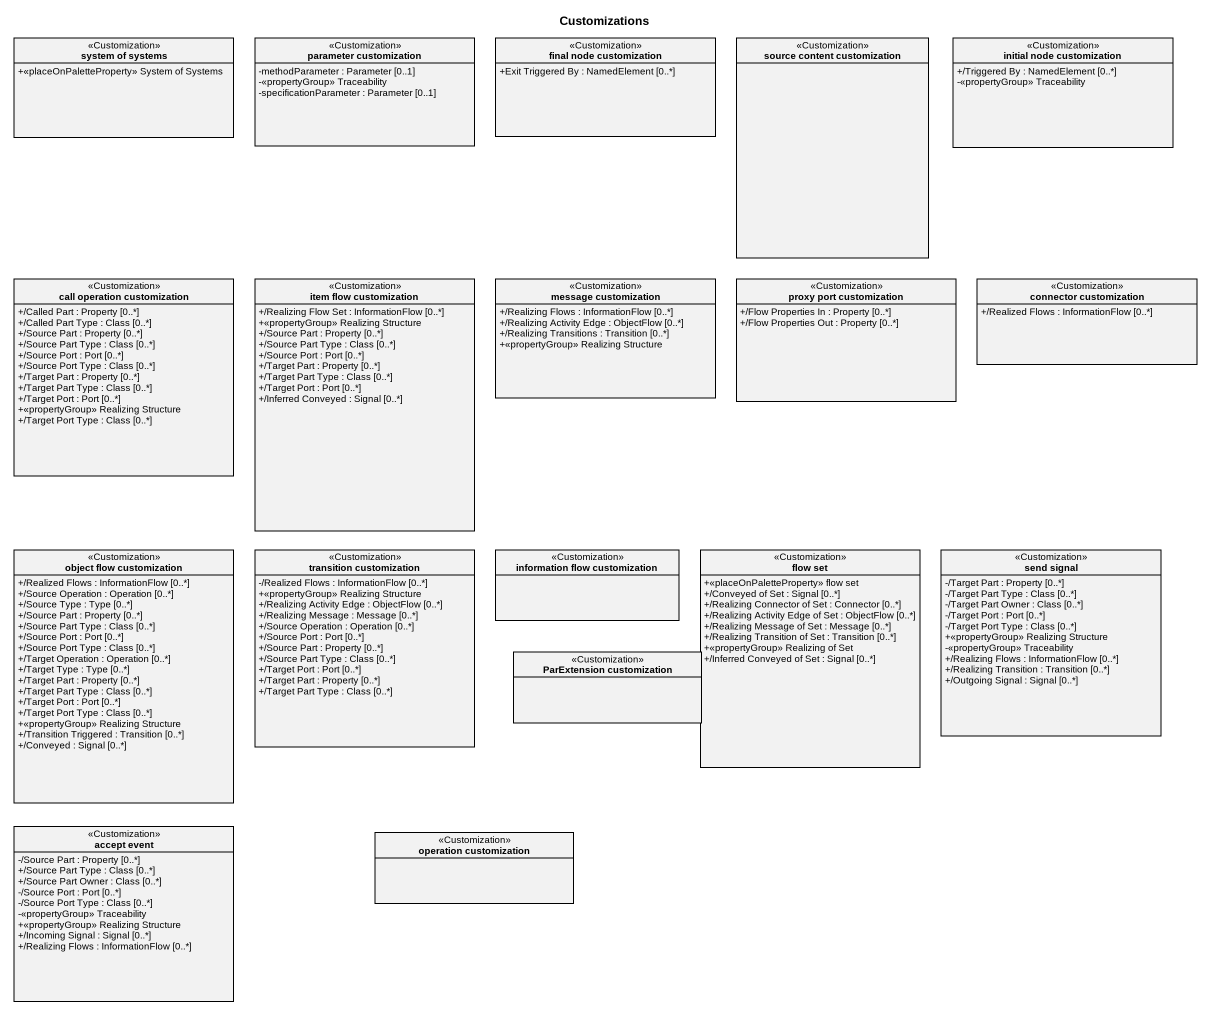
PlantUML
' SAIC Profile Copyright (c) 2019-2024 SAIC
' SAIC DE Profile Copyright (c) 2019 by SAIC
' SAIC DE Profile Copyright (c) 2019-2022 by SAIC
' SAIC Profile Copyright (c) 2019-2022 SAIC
@startuml
title Customizations
hide circle
hide empty members
skinparam classAttributeIconSize 0
class "system of systems" as system_of_systems <<Customization>> {
  +<<placeOnPaletteProperty>> System of Systems
}
class "parameter customization" as parameter_customization <<Customization>> {
  -methodParameter : Parameter [0..1]
  -<<propertyGroup>> Traceability
  -specificationParameter : Parameter [0..1]
}
class "final node customization" as final_node_customization <<Customization>> {
  +Exit Triggered By : NamedElement [0..*]
}
class "source content customization" as source_content_customization <<Customization>>
class "initial node customization" as initial_node_customization <<Customization>> {
  +/Triggered By : NamedElement [0..*]
  -<<propertyGroup>> Traceability
}
class "call operation customization" as call_operation_customization <<Customization>> {
  +/Called Part : Property [0..*]
  +/Called Part Type : Class [0..*]
  +/Source Part : Property [0..*]
  +/Source Part Type : Class [0..*]
  +/Source Port : Port [0..*]
  +/Source Port Type : Class [0..*]
  +/Target Part : Property [0..*]
  +/Target Part Type : Class [0..*]
  +/Target Port : Port [0..*]
  +<<propertyGroup>> Realizing Structure
  +/Target Port Type : Class [0..*]
}
class "item flow customization" as item_flow_customization <<Customization>> {
  +/Realizing Flow Set : InformationFlow [0..*]
  +<<propertyGroup>> Realizing Structure
  +/Source Part : Property [0..*]
  +/Source Part Type : Class [0..*]
  +/Source Port : Port [0..*]
  +/Target Part : Property [0..*]
  +/Target Part Type : Class [0..*]
  +/Target Port : Port [0..*]
  +/Inferred Conveyed : Signal [0..*]
}
class "message customization" as message_customization <<Customization>> {
  +/Realizing Flows : InformationFlow [0..*]
  +/Realizing Activity Edge : ObjectFlow [0..*]
  +/Realizing Transitions : Transition [0..*]
  +<<propertyGroup>> Realizing Structure
}
class "proxy port customization" as proxy_port_customization <<Customization>> {
  +/Flow Properties In : Property [0..*]
  +/Flow Properties Out : Property [0..*]
}
class "connector customization" as connector_customization <<Customization>> {
  +/Realized Flows : InformationFlow [0..*]
}
class "object flow customization" as object_flow_customization <<Customization>> {
  +/Realized Flows : InformationFlow [0..*]
  +/Source Operation : Operation [0..*]
  +/Source Type : Type [0..*]
  +/Source Part : Property [0..*]
  +/Source Part Type : Class [0..*]
  +/Source Port : Port [0..*]
  +/Source Port Type : Class [0..*]
  +/Target Operation : Operation [0..*]
  +/Target Type : Type [0..*]
  +/Target Part : Property [0..*]
  +/Target Part Type : Class [0..*]
  +/Target Port : Port [0..*]
  +/Target Port Type : Class [0..*]
  +<<propertyGroup>> Realizing Structure
  +/Transition Triggered : Transition [0..*]
  +/Conveyed : Signal [0..*]
}
class "transition customization" as transition_customization <<Customization>> {
  -/Realized Flows : InformationFlow [0..*]
  +<<propertyGroup>> Realizing Structure
  +/Realizing Activity Edge : ObjectFlow [0..*]
  +/Realizing Message : Message [0..*]
  +/Source Operation : Operation [0..*]
  +/Source Port : Port [0..*]
  +/Source Part : Property [0..*]
  +/Source Part Type : Class [0..*]
  +/Target Port : Port [0..*]
  +/Target Part : Property [0..*]
  +/Target Part Type : Class [0..*]
}
class "information flow customization" as information_flow <<Customization>>
class "flow set" as flow_set <<Customization>> {
  +<<placeOnPaletteProperty>> flow set
  +/Conveyed of Set : Signal [0..*]
  +/Realizing Connector of Set : Connector [0..*]
  +/Realizing Activity Edge of Set : ObjectFlow [0..*]
  +/Realizing Message of Set : Message [0..*]
  +/Realizing Transition of Set : Transition [0..*]
  +<<propertyGroup>> Realizing of Set
  +/Inferred Conveyed of Set : Signal [0..*]
}
class "send signal" as send_signal <<Customization>> {
  -/Target Part : Property [0..*]
  -/Target Part Type : Class [0..*]
  -/Target Part Owner : Class [0..*]
  -/Target Port : Port [0..*]
  -/Target Port Type : Class [0..*]
  +<<propertyGroup>> Realizing Structure
  -<<propertyGroup>> Traceability
  +/Realizing Flows : InformationFlow [0..*]
  +/Realizing Transition : Transition [0..*]
  +/Outgoing Signal : Signal [0..*]
}
class "ParExtension customization" as ParExtension_customization <<Customization>>
class "accept event" as accept_event <<Customization>> {
  -/Source Part : Property [0..*]
  +/Source Part Type : Class [0..*]
  +/Source Part Owner : Class [0..*]
  -/Source Port : Port [0..*]
  -/Source Port Type : Class [0..*]
  -<<propertyGroup>> Traceability
  +<<propertyGroup>> Realizing Structure
  +/Incoming Signal : Signal [0..*]
  +/Realizing Flows : InformationFlow [0..*]
}
class "operation customization" as operation_customization <<Customization>>
@enduml
